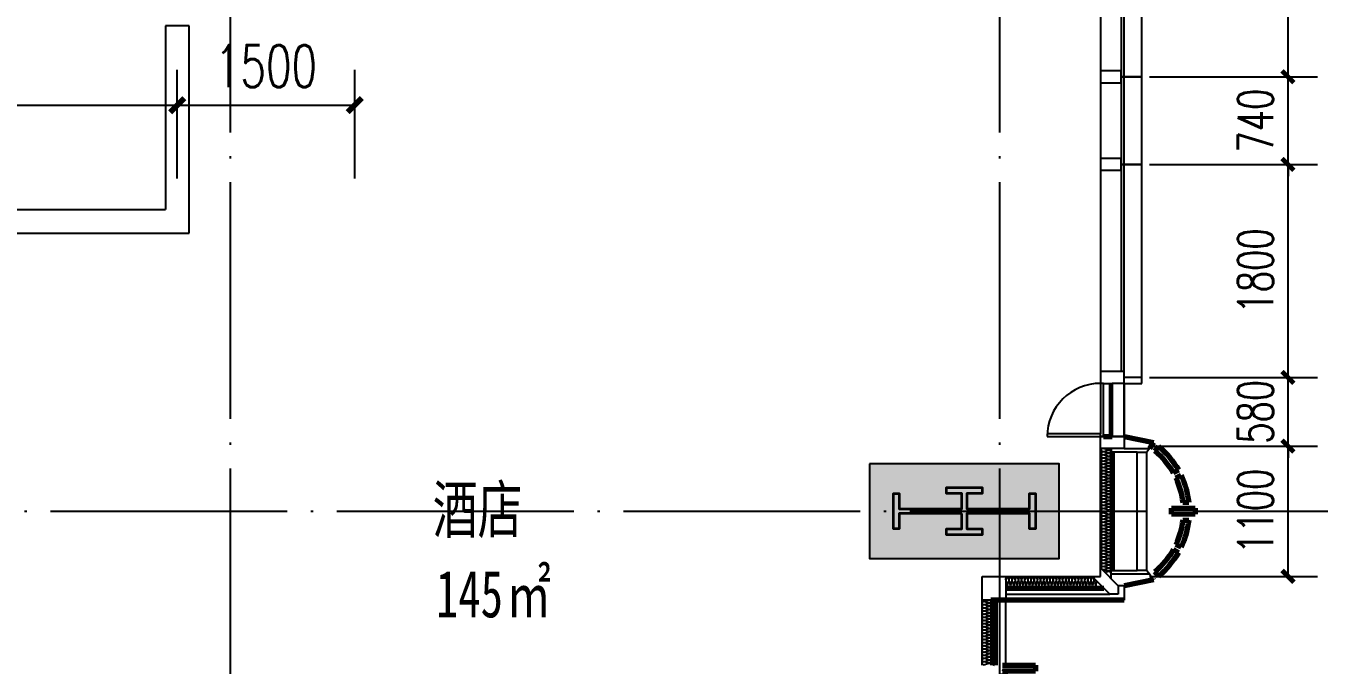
# Model space of a CAD drawing. Header units: millimetres. Extents: x 11476074 to 24729458, y -1239991 to 2813188.
# Drawn here: x 12596069 to 12606994, y 367813 to 373213 of the extents above; entities that cross this region are included whole.
import ezdxf

# ---------------------------------------------------------------- set-up
doc = ezdxf.new("R2010")
doc.units = ezdxf.units.MM
doc.header["$LTSCALE"] = 1000
doc.linetypes.add('DOTE', pattern=[2.42, 2, -0.2, 0.02, -0.2])
for name, color, linetype in [('A-ANNO-DIMS', 3, 'Continuous'), ('A-ANNO-TEXT', 7, 'Continuous'), ('A-AXIS', 18, 'DOTE'), ('A-DETL-0001', 1, 'Continuous'), ('A-GLAZ', 4, 'Continuous'), ('A-WALL', 5, 'Continuous'), ('G-RCZ-CONLine', 5, 'Continuous'), ('PUB_DIM', 3, 'Continuous'), ('PUB_HATCH', 8, 'Continuous'), ('排水沟', 133, 'Continuous')]:
    doc.layers.add(name, color=color, linetype=linetype)
for name, color, linetype, lineweight in [('A-GENM', 2, 'Continuous', 70), ('A-GENM-PROJ', 2, 'Continuous', 25), ('A-GLAZ-PROJ', 2, 'Continuous', 25), ('钢柱', 51, 'Continuous', 35)]:
    doc.layers.add(name, color=color, linetype=linetype, lineweight=lineweight)
doc.styles.add('_TCH_DIM_T3', font='SIMPLEX', dxfattribs={"width": 0.705882, "bigfont": 'GBCBIG'})
doc.styles.add('TITXV', font='', dxfattribs={"width": 0.7})
doc.styles.get('TITXV').set_extended_font_data('SimSun')
doc.dimstyles.new('_TCH_ARCH&&100', dxfattribs={"dimtxt": 297.5, "dimasz": 100, "dimexe": 250, "dimexo": 300, "dimgap": 126.25, "dimtad": 1, "dimdec": 0, "dimzin": 0, "dimdsep": 46, "dimtxsty": '_TCH_DIM_T3', "dimblk": 'ARCHTICK', "dimcen": 0.09, "dimclrt": 7, "dimazin": 2, "dimtfac": 1, "dimtdec": 0, "dimtix": 1, "dimtmove": 2, "dimatfit": 3, "dimfxl": 0, "dimtolj": 1, "dimtzin": 0, "dimarcsym": 0})
doc.dimstyles.new('_TCH_ARCH&&120', dxfattribs={"dimtxt": 357, "dimasz": 120, "dimexe": 300, "dimexo": 360, "dimgap": 151.5, "dimtad": 1, "dimdec": 0, "dimzin": 0, "dimdsep": 46, "dimtxsty": '_TCH_DIM_T3', "dimblk": 'ARCHTICK', "dimcen": 0.09, "dimclrt": 7, "dimazin": 2, "dimtfac": 1, "dimtdec": 0, "dimtix": 1, "dimtmove": 2, "dimatfit": 3, "dimfxl": 0, "dimtolj": 1, "dimtzin": 0, "dimarcsym": 0})

# ---------------------------------------------------------------- blocks, each defined once
blk = doc.blocks.new('_ArchTick')
at = {"color": 0, "linetype": 'ByBlock', "const_width": 0.4}
blk.add_lwpolyline([(-0.5, -0.5), (0.5, 0.5)], dxfattribs=at)
blk = doc.blocks.new('*D5828')
at = {"layer": 'A-ANNO-DIMS', "color": 0, "lineweight": -2, "transparency": 16777216}
for p, q in [((12605840, 672069), (12607261, 672069)), ((12607011, 670969), (12607011, 672069)), ((12605840, 670969), (12607261, 670969))]:
    blk.add_line(p, q, dxfattribs=at)
at = {"layer": 'Defpoints', "color": 0, "transparency": 16777216}
for p in [(12605540, 672069), (12607011, 672069), (12605540, 670969)]:
    blk.add_point(p, dxfattribs=at)
at = {"layer": 'A-ANNO-DIMS', "color": 0, "lineweight": -2, "transparency": 16777216, "xscale": 100, "yscale": 100, "zscale": 100}
for p, rotation in [((12607011, 672069), 90), ((12607011, 670969), 270)]:
    blk.add_blockref('_ArchTick', p, dxfattribs=dict(at, rotation=rotation))
at = {"layer": 'A-ANNO-DIMS', "color": 7, "transparency": 16777216, "insert": (12606736, 671519), "char_height": 297.5, "attachment_point": 5, "rotation": 90, "style": '_TCH_DIM_T3'}
blk.add_mtext('\\A1;1100', dxfattribs=at)
blk = doc.blocks.new('*D5829')
at = {"layer": 'A-ANNO-DIMS', "color": 0, "lineweight": -2, "transparency": 16777216}
for p, q in [((12607011, 672649), (12607011, 672749)), ((12605840, 672649), (12607261, 672649)), ((12607011, 672069), (12607011, 672649)), ((12605840, 672069), (12607261, 672069)), ((12607011, 672069), (12607011, 671969))]:
    blk.add_line(p, q, dxfattribs=at)
at = {"layer": 'Defpoints', "color": 0, "transparency": 16777216}
for p in [(12605540, 672649), (12607011, 672649), (12605540, 672069)]:
    blk.add_point(p, dxfattribs=at)
at = {"layer": 'A-ANNO-DIMS', "color": 0, "lineweight": -2, "transparency": 16777216, "xscale": 100, "yscale": 100, "zscale": 100}
for p, rotation in [((12607011, 672649), 270), ((12607011, 672069), 90)]:
    blk.add_blockref('_ArchTick', p, dxfattribs=dict(at, rotation=rotation))
at = {"layer": 'A-ANNO-DIMS', "color": 7, "transparency": 16777216, "insert": (12606736, 672359), "char_height": 297.5, "attachment_point": 5, "rotation": 90, "style": '_TCH_DIM_T3'}
blk.add_mtext('\\A1;580', dxfattribs=at)
blk = doc.blocks.new('*D5830')
at = {"layer": 'A-ANNO-DIMS', "color": 0, "lineweight": -2, "transparency": 16777216}
for p, q in [((12605840, 674449), (12607261, 674449)), ((12607011, 672649), (12607011, 674449)), ((12605840, 672649), (12607261, 672649))]:
    blk.add_line(p, q, dxfattribs=at)
at = {"layer": 'Defpoints', "color": 0, "transparency": 16777216}
for p in [(12605540, 674449), (12607011, 674449), (12605540, 672649)]:
    blk.add_point(p, dxfattribs=at)
at = {"layer": 'A-ANNO-DIMS', "color": 0, "lineweight": -2, "transparency": 16777216, "xscale": 100, "yscale": 100, "zscale": 100}
for p, rotation in [((12607011, 674449), 90), ((12607011, 672649), 270)]:
    blk.add_blockref('_ArchTick', p, dxfattribs=dict(at, rotation=rotation))
at = {"layer": 'A-ANNO-DIMS', "color": 7, "transparency": 16777216, "insert": (12606736, 673549), "char_height": 297.5, "attachment_point": 5, "rotation": 90, "style": '_TCH_DIM_T3'}
blk.add_mtext('\\A1;1800', dxfattribs=at)
blk = doc.blocks.new('*D5831')
at = {"layer": 'A-ANNO-DIMS', "color": 0, "lineweight": -2, "transparency": 16777216}
for p, q in [((12607011, 675189), (12607011, 675289)), ((12605840, 675189), (12607261, 675189)), ((12607011, 674449), (12607011, 675189)), ((12605840, 674449), (12607261, 674449)), ((12607011, 674449), (12607011, 674349))]:
    blk.add_line(p, q, dxfattribs=at)
at = {"layer": 'Defpoints', "color": 0, "transparency": 16777216}
for p in [(12605540, 675189), (12607011, 675189), (12605540, 674449)]:
    blk.add_point(p, dxfattribs=at)
at = {"layer": 'A-ANNO-DIMS', "color": 0, "lineweight": -2, "transparency": 16777216, "xscale": 100, "yscale": 100, "zscale": 100}
for p, rotation in [((12607011, 675189), 270), ((12607011, 674449), 90)]:
    blk.add_blockref('_ArchTick', p, dxfattribs=dict(at, rotation=rotation))
at = {"layer": 'A-ANNO-DIMS', "color": 7, "transparency": 16777216, "insert": (12606736, 674819), "char_height": 297.5, "attachment_point": 5, "rotation": 90, "style": '_TCH_DIM_T3'}
blk.add_mtext('\\A1;740', dxfattribs=at)
blk = doc.blocks.new('*D5832')
at = {"layer": 'A-ANNO-DIMS', "color": 0, "lineweight": -2, "transparency": 16777216}
for p, q in [((12605840, 676989), (12607261, 676989)), ((12607011, 675189), (12607011, 676989)), ((12605840, 675189), (12607261, 675189))]:
    blk.add_line(p, q, dxfattribs=at)
at = {"layer": 'Defpoints', "color": 0, "transparency": 16777216}
for p in [(12605540, 676989), (12607011, 676989), (12605540, 675189)]:
    blk.add_point(p, dxfattribs=at)
at = {"layer": 'A-ANNO-DIMS', "color": 0, "lineweight": -2, "transparency": 16777216, "xscale": 100, "yscale": 100, "zscale": 100}
for p, rotation in [((12607011, 676989), 90), ((12607011, 675189), 270)]:
    blk.add_blockref('_ArchTick', p, dxfattribs=dict(at, rotation=rotation))
at = {"layer": 'A-ANNO-DIMS', "color": 7, "transparency": 16777216, "insert": (12606736, 676089), "char_height": 297.5, "attachment_point": 5, "rotation": 90, "style": '_TCH_DIM_T3'}
blk.add_mtext('\\A1;1800', dxfattribs=at)
blk = doc.blocks.new('FO-Vision _ Louver_updated - 150 Spacing -HOTEL 1000 SPAN-4956676-850_L52 HOTEL')
at = {"layer": 'A-GENM-PROJ'}
blk.add_line((675, 0), (1125, 0), dxfattribs=at)
at = {"layer": 'A-GLAZ'}
for p, q in [((675, 150), (625, 150)), ((625, 150), (625, 0)), ((675, 0), (675, 150)), ((625, 0), (-1175, 0)), ((-1175, 0), (-1175, -25)), ((-1125, -25), (-1175, -25)), ((-1175, -25), (575, -25)), ((1125, -105), (675, -105)), ((675, -125), (1125, -125))]:
    blk.add_line(p, q, dxfattribs=at)
at = {"layer": 'A-GLAZ-PROJ'}
for p, q in [((-1175, 0), (-1175, 150)), ((625, 150), (-1175, 150)), ((-1125, -200), (575, -200))]:
    blk.add_line(p, q, dxfattribs=at)
blk = doc.blocks.new('FO-Vision Panels - 1000 spandrel-4496464-850_L52 HOTEL')
at = {"layer": 'A-GLAZ'}
for p, q in [((-370, 25), (-320, 25)), ((370, 25), (-370, 25)), ((-370, 25), (-370, 0)), ((-370, 0), (370, 0)), ((320, 25), (370, 25)), ((370, 0), (370, 25))]:
    blk.add_line(p, q, dxfattribs=at)
at = {"layer": 'A-GLAZ-PROJ'}
for p, q in [((320, 200), (-320, 200)), ((-370, -150), (-370, 0)), ((370, 0), (370, -150)), ((-370, -150), (370, -150))]:
    blk.add_line(p, q, dxfattribs=at)
blk = doc.blocks.new('FO-Vision _ Louver_updated - 150 Spacing -HOTEL 1000 SPAN-4956731-850_L52 HOTEL')
at = {"layer": 'A-GENM-PROJ'}
blk.add_line((1125, 0), (675, 0), dxfattribs=at)
at = {"layer": 'A-GLAZ'}
for p, q in [((1125, 125), (675, 125)), ((-1175, 25), (-1125, 25)), ((575, 25), (-1175, 25)), ((-1175, 25), (-1175, 0)), ((-1175, 0), (625, 0)), ((625, 0), (625, -150)), ((675, 105), (1125, 105)), ((675, -150), (675, 0)), ((625, -150), (675, -150))]:
    blk.add_line(p, q, dxfattribs=at)
at = {"layer": 'A-GLAZ-PROJ'}
for p, q in [((575, 200), (-1125, 200)), ((-1175, -150), (-1175, 0)), ((-1175, -150), (625, -150))]:
    blk.add_line(p, q, dxfattribs=at)
blk = doc.blocks.new('FO-Exterior Column FULL - FO-Exterior Column FULL-4205894-850_L52 HOTEL')
at = {"layer": 'A-GENM'}
for p, q in [((25, 600), (-25, 600)), ((-25, 600), (-25, 400)), ((25, 400), (25, 600)), ((-324, 414), (-348, 458)), ((-304, 481), (-283, 436)), ((-75, 495), (-75, 545)), ((75, 545), (75, 495)), ((283, 436), (304, 481)), ((348, 458), (324, 414)), ((-25, 400), (25, 400)), ((-580, 249), (-630, 0)), ((-574, 245), (-580, 249)), ((-550, 289), (-511, 258)), ((511, 258), (550, 289)), ((580, 249), (530, 213)), ((630, 0), (580, 249)), ((500, -100), (-500, -100)), ((630, -175), (630, -100))]:
    blk.add_line(p, q, dxfattribs=at)
for radius, start, end in [(711, 119.3446, 140.6106), (711, 96.057, 115.3158), (661, 96.517, 115.3158), (711, 64.6842, 83.943), (661, 64.6842, 83.483), (711, 39.3894, 60.6554), (661, 119.3446, 140.6107), (661, 39.3893, 60.6554)]:
    blk.add_arc((0, -162), radius, start, end, dxfattribs=at)
blk = doc.blocks.new('FO-CORNER LOUVERS - FO-CORNER LOUVERS 1000-5059478-850_L52 HOTEL')
at = {"layer": 'A-GENM'}
for p, q in [((0, 1100), (0, 100)), ((100, 100), (100, 929)), ((-550, 350), (-600, 350)), ((-600, 350), (-600, 73)), ((-550, 73), (-550, 350)), ((-620, 62), (-650, 62)), ((-650, 62), (-650, -100)), ((0, 100), (0, -25)), ((0, 0), (-550, 0)), ((0, -25), (0, 0))]:
    blk.add_line(p, q, dxfattribs=at)
at = {"layer": 'A-GENM-PROJ'}
for p, q in [((-550, 100), (0, 100)), ((0, 25), (-550, 25))]:
    blk.add_line(p, q, dxfattribs=at)
blk = doc.blocks.new('FO-Vision Panels-Corner - Regular 2-V27-850_L52 HOTEL')
at = {"layer": 'A-GLAZ'}
for p, q in [((845, 0), (-845, 0)), ((-845, 0), (-845, -25)), ((845, -25), (845, 0)), ((-810, -25), (-845, -25)), ((-845, -25), (-845, -26)), ((-845, -25), (787, -25)), ((845, -25), (834, -25)), ((834, -25), (845, -25)), ((845, -31), (845, -25)), ((845, -142), (845, -107))]:
    blk.add_line(p, q, dxfattribs=at)
at = {"layer": 'A-GLAZ-PROJ'}
for p, q in [((-845, 0), (-845, 20)), ((-845, 20), (845, 20)), ((845, 20), (845, 0)), ((-760, -200), (683, -200))]:
    blk.add_line(p, q, dxfattribs=at)
blk = doc.blocks.new('GP_POLY FOSHAN_SHELL_rvt-2-200_L05-13_ 16-25')
at = {"layer": 'A-DETL-0001'}
for p, q in [((-14675, 26220), (-14850, 26220)), ((-14850, 26220), (-14850, 26120)), ((-14850, 26120), (-14675, 26120)), ((-14675, 26120), (-14675, 26220)), ((-14675, 25480), (-14850, 25480)), ((-14850, 25480), (-14850, 25380)), ((-14675, 25380), (-14675, 25480)), ((-14850, 25380), (-14675, 25380)), ((-14650, 23680), (-14850, 23680)), ((-14850, 23680), (-14850, 23580)), ((-14650, 23580), (-14650, 23680)), ((-14825, 23580), (-14850, 23580)), ((-14850, 23580), (-14850, 23155)), ((-14825, 23580), (-14750, 23580)), ((-14825, 23130), (-14825, 23580)), ((-14750, 23580), (-14750, 23130)), ((-14650, 23580), (-14750, 23580)), ((-14650, 23130), (-14650, 23580)), ((-14850, 23155), (-15300, 23155)), ((-15300, 23155), (-15300, 23130)), ((-15300, 23130), (-14850, 23130)), ((-14850, 23130), (-14850, 23155)), ((-14850, 23030), (-14850, 23130)), ((-14850, 23130), (-14825, 23130)), ((-14850, 23030), (-14850, 23130)), ((-14650, 23130), (-14850, 23130)), ((-14650, 23130), (-14850, 23130)), ((-14750, 23130), (-14825, 23130)), ((-14750, 23130), (-14650, 23130)), ((-14650, 23130), (-14650, 23030)), ((-14650, 23130), (-14650, 23030)), ((-14850, 22500), (-14850, 23030)), ((-14650, 23030), (-14850, 23030)), ((-14650, 23030), (-14850, 23030)), ((-14760, 23030), (-14760, 22500)), ((-14540, 23000), (-14760, 23000)), ((-14650, 23030), (-14437, 23030)), ((-14540, 22500), (-14540, 23000)), ((-14540, 23000), (-14460, 23000)), ((-14458, 23000), (-14460, 23000)), ((-14460, 23000), (-14460, 22500)), ((-14437, 23030), (-14458, 23000)), ((-14850, 22021), (-14850, 22500)), ((-14760, 22500), (-14760, 22000)), ((-14540, 22000), (-14540, 22500)), ((-14460, 22500), (-14460, 22000)), ((-14850, 21950), (-14850, 22021)), ((-14850, 22021), (-14700, 21871)), ((-14760, 22000), (-14540, 22000)), ((-14760, 21970), (-14760, 22000)), ((-14760, 21931), (-14760, 21970)), ((-14760, 21970), (-14436, 21970)), ((-14460, 22000), (-14540, 22000)), ((-14460, 22000), (-14458, 22000)), ((-14458, 22000), (-14437, 21970)), ((-14436, 21970), (-14405, 21926)), ((-15850, 21950), (-15650, 21950)), ((-15850, 21750), (-15850, 21950)), ((-15650, 21950), (-15650, 21750)), ((-15650, 21950), (-14921, 21950)), ((-14771, 21800), (-14921, 21950)), ((-14921, 21950), (-14850, 21950)), ((-14700, 21871), (-14700, 21800)), ((-14650, 21870), (-14700, 21870)), ((-14408, 21918), (-14650, 21870)), ((-14650, 21870), (-14650, 21750)), ((-15650, 21750), (-15850, 21750)), ((-15850, 21200), (-15850, 21750)), ((-15775, 21750), (-15775, 21200)), ((-14821, 21850), (-15650, 21850)), ((-15650, 21800), (-14771, 21800)), ((-14650, 21750), (-15650, 21750)), ((-14700, 21800), (-14771, 21800))]:
    blk.add_line(p, q, dxfattribs=at)
for centre, radius, start, end in [((-14850, 23130), 450, 90, 179.9851), ((-14409, 21923), 5, 281.2853, 35.3214)]:
    blk.add_arc(centre, radius, start, end, dxfattribs=at)
for points in [[(-14832, 23030), (-14838, 23030), (-14852, 23017), (-14838, 23003), (-14832, 23003)], [(-14832, 23003), (-14838, 23003), (-14852, 22990), (-14838, 22977), (-14832, 22977)], [(-14832, 22977), (-14838, 22977), (-14852, 22963), (-14838, 22950), (-14832, 22950)], [(-14832, 22950), (-14838, 22950), (-14852, 22937), (-14838, 22923), (-14832, 22923)], [(-14778, 23017), (-14797, 23017), (-14813, 23030), (-14832, 23030)], [(-14832, 23003), (-14813, 23003), (-14797, 23017), (-14778, 23017)], [(-14778, 22990), (-14797, 22990), (-14813, 23003), (-14832, 23003)], [(-14832, 22977), (-14813, 22977), (-14797, 22990), (-14778, 22990)], [(-14778, 22963), (-14797, 22963), (-14813, 22977), (-14832, 22977)], [(-14832, 22950), (-14813, 22950), (-14797, 22963), (-14778, 22963)], [(-14778, 22937), (-14797, 22937), (-14813, 22950), (-14832, 22950)], [(-14765, 23030), (-14765, 23024), (-14772, 23017), (-14778, 23017)], [(-14778, 23017), (-14772, 23017), (-14758, 23003), (-14772, 22990), (-14778, 22990)], [(-14778, 22990), (-14772, 22990), (-14758, 22977), (-14772, 22963), (-14778, 22963)], [(-14778, 22963), (-14772, 22963), (-14758, 22950), (-14772, 22937), (-14778, 22937)], [(-14832, 22923), (-14838, 22923), (-14852, 22910), (-14838, 22897), (-14832, 22897)], [(-14832, 22897), (-14838, 22897), (-14852, 22883), (-14838, 22870), (-14832, 22870)], [(-14832, 22870), (-14838, 22870), (-14852, 22857), (-14838, 22843), (-14832, 22843)], [(-14832, 22843), (-14838, 22843), (-14852, 22830), (-14838, 22817), (-14832, 22817)], [(-14832, 22923), (-14813, 22923), (-14797, 22937), (-14778, 22937)], [(-14778, 22910), (-14797, 22910), (-14813, 22923), (-14832, 22923)], [(-14832, 22897), (-14813, 22897), (-14797, 22910), (-14778, 22910)], [(-14778, 22883), (-14797, 22883), (-14813, 22897), (-14832, 22897)], [(-14832, 22870), (-14813, 22870), (-14797, 22883), (-14778, 22883)], [(-14778, 22857), (-14797, 22857), (-14813, 22870), (-14832, 22870)], [(-14832, 22843), (-14813, 22843), (-14797, 22857), (-14778, 22857)], [(-14778, 22830), (-14797, 22830), (-14813, 22843), (-14832, 22843)], [(-14778, 22937), (-14772, 22937), (-14758, 22923), (-14772, 22910), (-14778, 22910)], [(-14778, 22910), (-14772, 22910), (-14758, 22897), (-14772, 22883), (-14778, 22883)], [(-14778, 22883), (-14772, 22883), (-14758, 22870), (-14772, 22857), (-14778, 22857)], [(-14778, 22857), (-14772, 22857), (-14758, 22843), (-14772, 22830), (-14778, 22830)], [(-14832, 22817), (-14838, 22817), (-14852, 22803), (-14838, 22790), (-14832, 22790)], [(-14832, 22790), (-14838, 22790), (-14852, 22777), (-14838, 22763), (-14832, 22763)], [(-14832, 22763), (-14838, 22763), (-14852, 22750), (-14838, 22737), (-14832, 22737)], [(-14832, 22737), (-14838, 22737), (-14852, 22723), (-14838, 22710), (-14832, 22710)], [(-14832, 22817), (-14813, 22817), (-14797, 22830), (-14778, 22830)], [(-14778, 22803), (-14797, 22803), (-14813, 22817), (-14832, 22817)], [(-14832, 22790), (-14813, 22790), (-14797, 22803), (-14778, 22803)], [(-14778, 22777), (-14797, 22777), (-14813, 22790), (-14832, 22790)], [(-14832, 22763), (-14813, 22763), (-14797, 22777), (-14778, 22777)], [(-14778, 22750), (-14797, 22750), (-14813, 22763), (-14832, 22763)], [(-14832, 22737), (-14813, 22737), (-14797, 22750), (-14778, 22750)], [(-14778, 22723), (-14797, 22723), (-14813, 22737), (-14832, 22737)], [(-14778, 22830), (-14772, 22830), (-14758, 22817), (-14772, 22803), (-14778, 22803)], [(-14778, 22803), (-14772, 22803), (-14758, 22790), (-14772, 22777), (-14778, 22777)], [(-14778, 22777), (-14772, 22777), (-14758, 22763), (-14772, 22750), (-14778, 22750)], [(-14778, 22750), (-14772, 22750), (-14758, 22737), (-14772, 22723), (-14778, 22723)], [(-14832, 22710), (-14838, 22710), (-14852, 22697), (-14838, 22683), (-14832, 22683)], [(-14832, 22683), (-14838, 22683), (-14852, 22670), (-14838, 22657), (-14832, 22657)], [(-14832, 22657), (-14838, 22657), (-14852, 22643), (-14838, 22630), (-14832, 22630)], [(-14832, 22630), (-14838, 22630), (-14852, 22617), (-14838, 22603), (-14832, 22603)], [(-14832, 22710), (-14813, 22710), (-14797, 22723), (-14778, 22723)], [(-14778, 22697), (-14797, 22697), (-14813, 22710), (-14832, 22710)], [(-14832, 22683), (-14813, 22683), (-14797, 22697), (-14778, 22697)], [(-14778, 22670), (-14797, 22670), (-14813, 22683), (-14832, 22683)], [(-14832, 22657), (-14813, 22657), (-14797, 22670), (-14778, 22670)], [(-14778, 22643), (-14797, 22643), (-14813, 22657), (-14832, 22657)], [(-14832, 22630), (-14813, 22630), (-14797, 22643), (-14778, 22643)], [(-14778, 22617), (-14797, 22617), (-14813, 22630), (-14832, 22630)], [(-14832, 22603), (-14813, 22603), (-14797, 22617), (-14778, 22617)], [(-14778, 22723), (-14772, 22723), (-14758, 22710), (-14772, 22697), (-14778, 22697)], [(-14778, 22697), (-14772, 22697), (-14758, 22683), (-14772, 22670), (-14778, 22670)], [(-14778, 22670), (-14772, 22670), (-14758, 22657), (-14772, 22643), (-14778, 22643)], [(-14778, 22643), (-14772, 22643), (-14758, 22630), (-14772, 22617), (-14778, 22617)], [(-14778, 22617), (-14772, 22617), (-14758, 22603), (-14772, 22590), (-14778, 22590)], [(-14832, 22603), (-14838, 22603), (-14852, 22590), (-14838, 22577), (-14832, 22577)], [(-14832, 22577), (-14838, 22577), (-14852, 22563), (-14838, 22550), (-14832, 22550)], [(-14832, 22550), (-14838, 22550), (-14852, 22537), (-14838, 22523), (-14832, 22523)], [(-14832, 22523), (-14838, 22523), (-14845, 22516), (-14845, 22510)], [(-14778, 22590), (-14797, 22590), (-14813, 22603), (-14832, 22603)], [(-14832, 22577), (-14813, 22577), (-14797, 22590), (-14778, 22590)], [(-14778, 22563), (-14797, 22563), (-14813, 22577), (-14832, 22577)], [(-14832, 22550), (-14813, 22550), (-14797, 22563), (-14778, 22563)], [(-14778, 22537), (-14797, 22537), (-14813, 22550), (-14832, 22550)], [(-14832, 22523), (-14813, 22523), (-14797, 22537), (-14778, 22537)], [(-14778, 22510), (-14797, 22510), (-14813, 22523), (-14832, 22523)], [(-14778, 22590), (-14772, 22590), (-14758, 22577), (-14772, 22563), (-14778, 22563)], [(-14778, 22563), (-14772, 22563), (-14758, 22550), (-14772, 22537), (-14778, 22537)], [(-14778, 22537), (-14772, 22537), (-14758, 22523), (-14772, 22510), (-14778, 22510)], [(-14845, 22500), (-14845, 22494), (-14838, 22487), (-14832, 22487)], [(-14832, 22487), (-14838, 22487), (-14852, 22473), (-14838, 22460), (-14832, 22460)], [(-14832, 22460), (-14838, 22460), (-14852, 22447), (-14838, 22433), (-14832, 22433)], [(-14832, 22433), (-14838, 22433), (-14852, 22420), (-14838, 22407), (-14832, 22407)], [(-14832, 22407), (-14838, 22407), (-14852, 22393), (-14838, 22380), (-14832, 22380)], [(-14832, 22487), (-14813, 22487), (-14797, 22500), (-14778, 22500)], [(-14778, 22473), (-14797, 22473), (-14813, 22487), (-14832, 22487)], [(-14832, 22460), (-14813, 22460), (-14797, 22473), (-14778, 22473)], [(-14778, 22447), (-14797, 22447), (-14813, 22460), (-14832, 22460)], [(-14832, 22433), (-14813, 22433), (-14797, 22447), (-14778, 22447)], [(-14778, 22420), (-14797, 22420), (-14813, 22433), (-14832, 22433)], [(-14832, 22407), (-14813, 22407), (-14797, 22420), (-14778, 22420)], [(-14778, 22393), (-14797, 22393), (-14813, 22407), (-14832, 22407)], [(-14778, 22500), (-14772, 22500), (-14758, 22487), (-14772, 22473), (-14778, 22473)], [(-14778, 22473), (-14772, 22473), (-14758, 22460), (-14772, 22447), (-14778, 22447)], [(-14778, 22447), (-14772, 22447), (-14758, 22433), (-14772, 22420), (-14778, 22420)], [(-14778, 22420), (-14772, 22420), (-14758, 22407), (-14772, 22393), (-14778, 22393)], [(-14832, 22380), (-14838, 22380), (-14852, 22367), (-14838, 22353), (-14832, 22353)], [(-14832, 22353), (-14838, 22353), (-14852, 22340), (-14838, 22327), (-14832, 22327)], [(-14832, 22327), (-14838, 22327), (-14852, 22313), (-14838, 22300), (-14832, 22300)], [(-14832, 22300), (-14838, 22300), (-14852, 22287), (-14838, 22273), (-14832, 22273)], [(-14832, 22380), (-14813, 22380), (-14797, 22393), (-14778, 22393)], [(-14778, 22367), (-14797, 22367), (-14813, 22380), (-14832, 22380)], [(-14832, 22353), (-14813, 22353), (-14797, 22367), (-14778, 22367)], [(-14778, 22340), (-14797, 22340), (-14813, 22353), (-14832, 22353)], [(-14832, 22327), (-14813, 22327), (-14797, 22340), (-14778, 22340)], [(-14778, 22313), (-14797, 22313), (-14813, 22327), (-14832, 22327)], [(-14832, 22300), (-14813, 22300), (-14797, 22313), (-14778, 22313)], [(-14778, 22287), (-14797, 22287), (-14813, 22300), (-14832, 22300)], [(-14778, 22393), (-14772, 22393), (-14758, 22380), (-14772, 22367), (-14778, 22367)], [(-14778, 22367), (-14772, 22367), (-14758, 22353), (-14772, 22340), (-14778, 22340)], [(-14778, 22340), (-14772, 22340), (-14758, 22327), (-14772, 22313), (-14778, 22313)], [(-14778, 22313), (-14772, 22313), (-14758, 22300), (-14772, 22287), (-14778, 22287)], [(-14832, 22273), (-14838, 22273), (-14852, 22260), (-14838, 22247), (-14832, 22247)], [(-14832, 22247), (-14838, 22247), (-14852, 22233), (-14838, 22220), (-14832, 22220)], [(-14832, 22220), (-14838, 22220), (-14852, 22207), (-14838, 22193), (-14832, 22193)], [(-14832, 22193), (-14838, 22193), (-14852, 22180), (-14838, 22167), (-14832, 22167)], [(-14832, 22273), (-14813, 22273), (-14797, 22287), (-14778, 22287)], [(-14778, 22260), (-14797, 22260), (-14813, 22273), (-14832, 22273)], [(-14832, 22247), (-14813, 22247), (-14797, 22260), (-14778, 22260)], [(-14778, 22233), (-14797, 22233), (-14813, 22247), (-14832, 22247)], [(-14832, 22220), (-14813, 22220), (-14797, 22233), (-14778, 22233)], [(-14778, 22207), (-14797, 22207), (-14813, 22220), (-14832, 22220)], [(-14832, 22193), (-14813, 22193), (-14797, 22207), (-14778, 22207)], [(-14778, 22180), (-14797, 22180), (-14813, 22193), (-14832, 22193)], [(-14832, 22167), (-14813, 22167), (-14797, 22180), (-14778, 22180)], [(-14778, 22287), (-14772, 22287), (-14758, 22273), (-14772, 22260), (-14778, 22260)], [(-14778, 22260), (-14772, 22260), (-14758, 22247), (-14772, 22233), (-14778, 22233)], [(-14778, 22233), (-14772, 22233), (-14758, 22220), (-14772, 22207), (-14778, 22207)], [(-14778, 22207), (-14772, 22207), (-14758, 22193), (-14772, 22180), (-14778, 22180)], [(-14778, 22180), (-14772, 22180), (-14758, 22167), (-14772, 22153), (-14778, 22153)], [(-14832, 22167), (-14838, 22167), (-14852, 22153), (-14838, 22140), (-14832, 22140)], [(-14832, 22140), (-14838, 22140), (-14852, 22127), (-14838, 22113), (-14832, 22113)], [(-14832, 22113), (-14838, 22113), (-14852, 22100), (-14838, 22087), (-14832, 22087)], [(-14832, 22087), (-14838, 22087), (-14852, 22073), (-14838, 22060), (-14832, 22060)], [(-14778, 22153), (-14797, 22153), (-14813, 22167), (-14832, 22167)], [(-14832, 22140), (-14813, 22140), (-14797, 22153), (-14778, 22153)], [(-14778, 22127), (-14797, 22127), (-14813, 22140), (-14832, 22140)], [(-14832, 22113), (-14813, 22113), (-14797, 22127), (-14778, 22127)], [(-14778, 22100), (-14797, 22100), (-14813, 22113), (-14832, 22113)], [(-14832, 22087), (-14813, 22087), (-14797, 22100), (-14778, 22100)], [(-14778, 22073), (-14797, 22073), (-14813, 22087), (-14832, 22087)], [(-14832, 22060), (-14813, 22060), (-14797, 22073), (-14778, 22073)], [(-14778, 22153), (-14772, 22153), (-14758, 22140), (-14772, 22127), (-14778, 22127)], [(-14778, 22127), (-14772, 22127), (-14758, 22113), (-14772, 22100), (-14778, 22100)], [(-14778, 22100), (-14772, 22100), (-14758, 22087), (-14772, 22073), (-14778, 22073)], [(-14778, 22073), (-14772, 22073), (-14758, 22060), (-14772, 22047), (-14778, 22047)], [(-14832, 22060), (-14838, 22060), (-14852, 22047), (-14838, 22033), (-14832, 22033)], [(-14840, 22010), (-14837, 22008), (-14834, 22007), (-14832, 22007)], [(-14832, 22007), (-14833, 22007), (-14834, 22006), (-14835, 22006)], [(-14778, 22047), (-14797, 22047), (-14813, 22060), (-14832, 22060)], [(-14832, 22033), (-14813, 22033), (-14797, 22047), (-14778, 22047)], [(-14778, 22020), (-14797, 22020), (-14813, 22033), (-14832, 22033)], [(-14832, 22007), (-14813, 22007), (-14797, 22020), (-14778, 22020)], [(-14778, 21993), (-14797, 21993), (-14813, 22007), (-14832, 22007)], [(-14813, 21984), (-14801, 21988), (-14790, 21993), (-14778, 21993)], [(-14778, 22047), (-14772, 22047), (-14758, 22033), (-14772, 22020), (-14778, 22020)], [(-14778, 22020), (-14772, 22020), (-14758, 22007), (-14772, 21993), (-14778, 21993)], [(-14778, 21993), (-14772, 21993), (-14765, 21986), (-14765, 21980)], [(-15650, 21927), (-15650, 21933), (-15637, 21947), (-15623, 21933), (-15623, 21927)], [(-15637, 21873), (-15637, 21892), (-15650, 21908), (-15650, 21927)], [(-15650, 21860), (-15644, 21860), (-15637, 21867), (-15637, 21873)], [(-15623, 21927), (-15623, 21908), (-15637, 21892), (-15637, 21873)], [(-15637, 21873), (-15637, 21867), (-15623, 21853), (-15610, 21867), (-15610, 21873)], [(-15623, 21927), (-15623, 21933), (-15610, 21947), (-15597, 21933), (-15597, 21927)], [(-15610, 21873), (-15610, 21892), (-15623, 21908), (-15623, 21927)], [(-15597, 21927), (-15597, 21908), (-15610, 21892), (-15610, 21873)], [(-15610, 21873), (-15610, 21867), (-15597, 21853), (-15583, 21867), (-15583, 21873)], [(-15597, 21927), (-15597, 21933), (-15583, 21947), (-15570, 21933), (-15570, 21927)], [(-15583, 21873), (-15583, 21892), (-15597, 21908), (-15597, 21927)], [(-15570, 21927), (-15570, 21908), (-15583, 21892), (-15583, 21873)], [(-15583, 21873), (-15583, 21867), (-15570, 21853), (-15557, 21867), (-15557, 21873)], [(-15570, 21927), (-15570, 21933), (-15557, 21947), (-15543, 21933), (-15543, 21927)], [(-15557, 21873), (-15557, 21892), (-15570, 21908), (-15570, 21927)], [(-15543, 21927), (-15543, 21908), (-15557, 21892), (-15557, 21873)], [(-15557, 21873), (-15557, 21867), (-15543, 21853), (-15530, 21867), (-15530, 21873)], [(-15543, 21927), (-15543, 21933), (-15530, 21947), (-15517, 21933), (-15517, 21927)], [(-15530, 21873), (-15530, 21892), (-15543, 21908), (-15543, 21927)], [(-15517, 21927), (-15517, 21908), (-15530, 21892), (-15530, 21873)], [(-15530, 21873), (-15530, 21867), (-15517, 21853), (-15503, 21867), (-15503, 21873)], [(-15517, 21927), (-15517, 21933), (-15503, 21947), (-15490, 21933), (-15490, 21927)], [(-15503, 21873), (-15503, 21892), (-15517, 21908), (-15517, 21927)], [(-15490, 21927), (-15490, 21908), (-15503, 21892), (-15503, 21873)], [(-15503, 21873), (-15503, 21867), (-15490, 21853), (-15477, 21867), (-15477, 21873)], [(-15490, 21927), (-15490, 21933), (-15477, 21947), (-15463, 21933), (-15463, 21927)], [(-15477, 21873), (-15477, 21892), (-15490, 21908), (-15490, 21927)], [(-15463, 21927), (-15463, 21908), (-15477, 21892), (-15477, 21873)], [(-15477, 21873), (-15477, 21867), (-15463, 21853), (-15450, 21867), (-15450, 21873)], [(-15463, 21927), (-15463, 21933), (-15450, 21947), (-15437, 21933), (-15437, 21927)], [(-15450, 21873), (-15450, 21892), (-15463, 21908), (-15463, 21927)], [(-15437, 21927), (-15437, 21908), (-15450, 21892), (-15450, 21873)], [(-15450, 21873), (-15450, 21867), (-15437, 21853), (-15423, 21867), (-15423, 21873)], [(-15437, 21927), (-15437, 21933), (-15423, 21947), (-15410, 21933), (-15410, 21927)], [(-15423, 21873), (-15423, 21892), (-15437, 21908), (-15437, 21927)], [(-15410, 21927), (-15410, 21908), (-15423, 21892), (-15423, 21873)], [(-15423, 21873), (-15423, 21867), (-15410, 21853), (-15397, 21867), (-15397, 21873)], [(-15410, 21927), (-15410, 21933), (-15397, 21947), (-15383, 21933), (-15383, 21927)], [(-15397, 21873), (-15397, 21892), (-15410, 21908), (-15410, 21927)], [(-15383, 21927), (-15383, 21908), (-15397, 21892), (-15397, 21873)], [(-15397, 21873), (-15397, 21867), (-15383, 21853), (-15370, 21867), (-15370, 21873)], [(-15383, 21927), (-15383, 21933), (-15370, 21947), (-15357, 21933), (-15357, 21927)], [(-15370, 21873), (-15370, 21892), (-15383, 21908), (-15383, 21927)], [(-15357, 21927), (-15357, 21908), (-15370, 21892), (-15370, 21873)], [(-15370, 21873), (-15370, 21867), (-15357, 21853), (-15343, 21867), (-15343, 21873)], [(-15357, 21927), (-15357, 21933), (-15343, 21947), (-15330, 21933), (-15330, 21927)], [(-15343, 21873), (-15343, 21892), (-15357, 21908), (-15357, 21927)], [(-15330, 21927), (-15330, 21908), (-15343, 21892), (-15343, 21873)], [(-15343, 21873), (-15343, 21867), (-15330, 21853), (-15317, 21867), (-15317, 21873)], [(-15330, 21927), (-15330, 21933), (-15317, 21947), (-15303, 21933), (-15303, 21927)], [(-15317, 21873), (-15317, 21892), (-15330, 21908), (-15330, 21927)], [(-15303, 21927), (-15303, 21908), (-15317, 21892), (-15317, 21873)], [(-15317, 21873), (-15317, 21867), (-15303, 21853), (-15290, 21867), (-15290, 21873)], [(-15303, 21927), (-15303, 21933), (-15290, 21947), (-15277, 21933), (-15277, 21927)], [(-15290, 21873), (-15290, 21892), (-15303, 21908), (-15303, 21927)], [(-15277, 21927), (-15277, 21908), (-15290, 21892), (-15290, 21873)], [(-15290, 21873), (-15290, 21867), (-15277, 21853), (-15263, 21867), (-15263, 21873)], [(-15277, 21927), (-15277, 21933), (-15263, 21947), (-15250, 21933), (-15250, 21927)], [(-15263, 21873), (-15263, 21892), (-15277, 21908), (-15277, 21927)], [(-15250, 21927), (-15250, 21908), (-15263, 21892), (-15263, 21873)], [(-15263, 21873), (-15263, 21867), (-15250, 21853), (-15237, 21867), (-15237, 21873)], [(-15250, 21927), (-15250, 21933), (-15237, 21947), (-15223, 21933), (-15223, 21927)], [(-15237, 21873), (-15237, 21892), (-15250, 21908), (-15250, 21927)], [(-15223, 21927), (-15223, 21908), (-15237, 21892), (-15237, 21873)], [(-15237, 21873), (-15237, 21867), (-15223, 21853), (-15210, 21867), (-15210, 21873)], [(-15223, 21927), (-15223, 21933), (-15210, 21947), (-15197, 21933), (-15197, 21927)], [(-15210, 21873), (-15210, 21892), (-15223, 21908), (-15223, 21927)], [(-15197, 21927), (-15197, 21908), (-15210, 21892), (-15210, 21873)], [(-15210, 21873), (-15210, 21867), (-15197, 21853), (-15183, 21867), (-15183, 21873)], [(-15197, 21927), (-15197, 21933), (-15183, 21947), (-15170, 21933), (-15170, 21927)], [(-15183, 21873), (-15183, 21892), (-15197, 21908), (-15197, 21927)], [(-15170, 21927), (-15170, 21908), (-15183, 21892), (-15183, 21873)], [(-15183, 21873), (-15183, 21867), (-15170, 21853), (-15157, 21867), (-15157, 21873)], [(-15170, 21927), (-15170, 21933), (-15157, 21947), (-15143, 21933), (-15143, 21927)], [(-15157, 21873), (-15157, 21892), (-15170, 21908), (-15170, 21927)], [(-15143, 21927), (-15143, 21908), (-15157, 21892), (-15157, 21873)], [(-15157, 21873), (-15157, 21867), (-15143, 21853), (-15130, 21867), (-15130, 21873)], [(-15143, 21927), (-15143, 21933), (-15130, 21947), (-15117, 21933), (-15117, 21927)], [(-15130, 21873), (-15130, 21892), (-15143, 21908), (-15143, 21927)], [(-15117, 21927), (-15117, 21908), (-15130, 21892), (-15130, 21873)], [(-15130, 21873), (-15130, 21867), (-15117, 21853), (-15103, 21867), (-15103, 21873)], [(-15117, 21927), (-15117, 21933), (-15103, 21947), (-15090, 21933), (-15090, 21927)], [(-15103, 21873), (-15103, 21892), (-15117, 21908), (-15117, 21927)], [(-15090, 21927), (-15090, 21908), (-15103, 21892), (-15103, 21873)], [(-15103, 21873), (-15103, 21867), (-15090, 21853), (-15077, 21867), (-15077, 21873)], [(-15090, 21927), (-15090, 21933), (-15077, 21947), (-15063, 21933), (-15063, 21927)], [(-15077, 21873), (-15077, 21892), (-15090, 21908), (-15090, 21927)], [(-15063, 21927), (-15063, 21908), (-15077, 21892), (-15077, 21873)], [(-15077, 21873), (-15077, 21867), (-15063, 21853), (-15050, 21867), (-15050, 21873)], [(-15063, 21927), (-15063, 21933), (-15050, 21947), (-15037, 21933), (-15037, 21927)], [(-15050, 21873), (-15050, 21892), (-15063, 21908), (-15063, 21927)], [(-15037, 21927), (-15037, 21908), (-15050, 21892), (-15050, 21873)], [(-15050, 21873), (-15050, 21867), (-15037, 21853), (-15023, 21867), (-15023, 21873)], [(-15037, 21927), (-15037, 21933), (-15023, 21947), (-15010, 21933), (-15010, 21927)], [(-15023, 21873), (-15023, 21892), (-15037, 21908), (-15037, 21927)], [(-15010, 21927), (-15010, 21908), (-15023, 21892), (-15023, 21873)], [(-15023, 21873), (-15023, 21867), (-15010, 21853), (-14997, 21867), (-14997, 21873)], [(-15010, 21927), (-15010, 21933), (-14997, 21947), (-14983, 21933), (-14983, 21927)], [(-14997, 21873), (-14997, 21892), (-15010, 21908), (-15010, 21927)], [(-14983, 21927), (-14983, 21908), (-14997, 21892), (-14997, 21873)], [(-14997, 21873), (-14997, 21867), (-14983, 21853), (-14970, 21867), (-14970, 21873)], [(-14983, 21927), (-14983, 21933), (-14970, 21947), (-14957, 21933), (-14957, 21927)], [(-14970, 21873), (-14970, 21892), (-14983, 21908), (-14983, 21927)], [(-14957, 21927), (-14957, 21908), (-14970, 21892), (-14970, 21873)], [(-14970, 21873), (-14970, 21867), (-14957, 21853), (-14943, 21867), (-14943, 21873)], [(-14957, 21927), (-14957, 21933), (-14943, 21947), (-14930, 21933), (-14930, 21927)], [(-14943, 21873), (-14943, 21892), (-14957, 21908), (-14957, 21927)], [(-14930, 21927), (-14930, 21908), (-14943, 21892), (-14943, 21873)], [(-14943, 21873), (-14943, 21867), (-14930, 21853), (-14917, 21867), (-14917, 21873)], [(-14930, 21927), (-14930, 21933), (-14917, 21947), (-14903, 21933), (-14903, 21927)], [(-14917, 21873), (-14917, 21892), (-14930, 21908), (-14930, 21927)], [(-14903, 21927), (-14903, 21908), (-14917, 21892), (-14917, 21873)], [(-14917, 21873), (-14917, 21867), (-14903, 21853), (-14890, 21867), (-14890, 21873)], [(-14903, 21927), (-14903, 21928), (-14903, 21930), (-14902, 21931)], [(-14890, 21873), (-14890, 21892), (-14903, 21908), (-14903, 21927)], [(-14880, 21909), (-14884, 21897), (-14890, 21886), (-14890, 21873)], [(-14890, 21873), (-14890, 21867), (-14883, 21860), (-14877, 21860)], [(-15853, 21750), (-15853, 21744), (-15845, 21737), (-15839, 21737)], [(-15839, 21737), (-15821, 21737), (-15804, 21750), (-15786, 21750)], [(-15786, 21750), (-15780, 21750), (-15765, 21737), (-15780, 21723), (-15786, 21723)], [(-15839, 21737), (-15845, 21737), (-15860, 21723), (-15845, 21710), (-15839, 21710)], [(-15839, 21710), (-15845, 21710), (-15860, 21697), (-15845, 21683), (-15839, 21683)], [(-15839, 21683), (-15845, 21683), (-15860, 21670), (-15845, 21657), (-15839, 21657)], [(-15839, 21657), (-15845, 21657), (-15860, 21643), (-15845, 21630), (-15839, 21630)], [(-15786, 21723), (-15804, 21723), (-15821, 21737), (-15839, 21737)], [(-15839, 21710), (-15821, 21710), (-15804, 21723), (-15786, 21723)], [(-15786, 21697), (-15804, 21697), (-15821, 21710), (-15839, 21710)], [(-15839, 21683), (-15821, 21683), (-15804, 21697), (-15786, 21697)], [(-15786, 21670), (-15804, 21670), (-15821, 21683), (-15839, 21683)], [(-15839, 21657), (-15821, 21657), (-15804, 21670), (-15786, 21670)], [(-15786, 21643), (-15804, 21643), (-15821, 21657), (-15839, 21657)], [(-15839, 21630), (-15821, 21630), (-15804, 21643), (-15786, 21643)], [(-15786, 21723), (-15780, 21723), (-15765, 21710), (-15780, 21697), (-15786, 21697)], [(-15786, 21697), (-15780, 21697), (-15765, 21683), (-15780, 21670), (-15786, 21670)], [(-15786, 21670), (-15780, 21670), (-15765, 21657), (-15780, 21643), (-15786, 21643)], [(-15786, 21643), (-15780, 21643), (-15765, 21630), (-15780, 21617), (-15786, 21617)], [(-15839, 21630), (-15845, 21630), (-15860, 21617), (-15845, 21603), (-15839, 21603)], [(-15839, 21603), (-15845, 21603), (-15860, 21590), (-15845, 21577), (-15839, 21577)], [(-15839, 21577), (-15845, 21577), (-15860, 21563), (-15845, 21550), (-15839, 21550)], [(-15839, 21550), (-15845, 21550), (-15860, 21537), (-15845, 21523), (-15839, 21523)], [(-15839, 21523), (-15845, 21523), (-15860, 21510), (-15845, 21497), (-15839, 21497)], [(-15786, 21617), (-15804, 21617), (-15821, 21630), (-15839, 21630)], [(-15839, 21603), (-15821, 21603), (-15804, 21617), (-15786, 21617)], [(-15786, 21590), (-15804, 21590), (-15821, 21603), (-15839, 21603)], [(-15839, 21577), (-15821, 21577), (-15804, 21590), (-15786, 21590)], [(-15786, 21563), (-15804, 21563), (-15821, 21577), (-15839, 21577)], [(-15839, 21550), (-15821, 21550), (-15804, 21563), (-15786, 21563)], [(-15786, 21537), (-15804, 21537), (-15821, 21550), (-15839, 21550)], [(-15839, 21523), (-15821, 21523), (-15804, 21537), (-15786, 21537)], [(-15786, 21510), (-15804, 21510), (-15821, 21523), (-15839, 21523)], [(-15786, 21617), (-15780, 21617), (-15765, 21603), (-15780, 21590), (-15786, 21590)], [(-15786, 21590), (-15780, 21590), (-15765, 21577), (-15780, 21563), (-15786, 21563)], [(-15786, 21563), (-15780, 21563), (-15765, 21550), (-15780, 21537), (-15786, 21537)], [(-15786, 21537), (-15780, 21537), (-15765, 21523), (-15780, 21510), (-15786, 21510)], [(-15839, 21497), (-15845, 21497), (-15860, 21483), (-15845, 21470), (-15839, 21470)], [(-15839, 21470), (-15845, 21470), (-15860, 21457), (-15845, 21443), (-15839, 21443)], [(-15839, 21443), (-15845, 21443), (-15860, 21430), (-15845, 21417), (-15839, 21417)], [(-15839, 21417), (-15845, 21417), (-15860, 21403), (-15845, 21390), (-15839, 21390)], [(-15839, 21497), (-15821, 21497), (-15804, 21510), (-15786, 21510)], [(-15786, 21483), (-15804, 21483), (-15821, 21497), (-15839, 21497)], [(-15839, 21470), (-15821, 21470), (-15804, 21483), (-15786, 21483)], [(-15786, 21457), (-15804, 21457), (-15821, 21470), (-15839, 21470)], [(-15839, 21443), (-15821, 21443), (-15804, 21457), (-15786, 21457)], [(-15786, 21430), (-15804, 21430), (-15821, 21443), (-15839, 21443)], [(-15839, 21417), (-15821, 21417), (-15804, 21430), (-15786, 21430)], [(-15786, 21403), (-15804, 21403), (-15821, 21417), (-15839, 21417)], [(-15786, 21510), (-15780, 21510), (-15765, 21497), (-15780, 21483), (-15786, 21483)], [(-15786, 21483), (-15780, 21483), (-15765, 21470), (-15780, 21457), (-15786, 21457)], [(-15786, 21457), (-15780, 21457), (-15765, 21443), (-15780, 21430), (-15786, 21430)], [(-15786, 21430), (-15780, 21430), (-15765, 21417), (-15780, 21403), (-15786, 21403)], [(-15839, 21390), (-15845, 21390), (-15860, 21377), (-15845, 21363), (-15839, 21363)], [(-15839, 21363), (-15845, 21363), (-15860, 21350), (-15845, 21337), (-15839, 21337)], [(-15839, 21337), (-15845, 21337), (-15860, 21323), (-15845, 21310), (-15839, 21310)], [(-15839, 21310), (-15845, 21310), (-15860, 21297), (-15845, 21283), (-15839, 21283)], [(-15839, 21390), (-15821, 21390), (-15804, 21403), (-15786, 21403)], [(-15786, 21377), (-15804, 21377), (-15821, 21390), (-15839, 21390)], [(-15839, 21363), (-15821, 21363), (-15804, 21377), (-15786, 21377)], [(-15786, 21350), (-15804, 21350), (-15821, 21363), (-15839, 21363)], [(-15839, 21337), (-15821, 21337), (-15804, 21350), (-15786, 21350)], [(-15786, 21323), (-15804, 21323), (-15821, 21337), (-15839, 21337)], [(-15839, 21310), (-15821, 21310), (-15804, 21323), (-15786, 21323)], [(-15786, 21297), (-15804, 21297), (-15821, 21310), (-15839, 21310)], [(-15786, 21403), (-15780, 21403), (-15765, 21390), (-15780, 21377), (-15786, 21377)], [(-15786, 21377), (-15780, 21377), (-15765, 21363), (-15780, 21350), (-15786, 21350)], [(-15786, 21350), (-15780, 21350), (-15765, 21337), (-15780, 21323), (-15786, 21323)], [(-15786, 21323), (-15780, 21323), (-15765, 21310), (-15780, 21297), (-15786, 21297)], [(-15839, 21283), (-15845, 21283), (-15860, 21270), (-15845, 21257), (-15839, 21257)], [(-15839, 21257), (-15845, 21257), (-15860, 21243), (-15845, 21230), (-15839, 21230)], [(-15839, 21230), (-15845, 21230), (-15860, 21217), (-15845, 21203), (-15839, 21203)], [(-15839, 21283), (-15821, 21283), (-15804, 21297), (-15786, 21297)], [(-15786, 21270), (-15804, 21270), (-15821, 21283), (-15839, 21283)], [(-15839, 21257), (-15821, 21257), (-15804, 21270), (-15786, 21270)], [(-15786, 21243), (-15804, 21243), (-15821, 21257), (-15839, 21257)], [(-15839, 21230), (-15821, 21230), (-15804, 21243), (-15786, 21243)], [(-15786, 21217), (-15804, 21217), (-15821, 21230), (-15839, 21230)], [(-15839, 21203), (-15821, 21203), (-15804, 21217), (-15786, 21217)], [(-15786, 21297), (-15780, 21297), (-15765, 21283), (-15780, 21270), (-15786, 21270)], [(-15786, 21270), (-15780, 21270), (-15765, 21257), (-15780, 21243), (-15786, 21243)], [(-15786, 21243), (-15780, 21243), (-15765, 21230), (-15780, 21217), (-15786, 21217)], [(-15786, 21217), (-15780, 21217), (-15773, 21210), (-15773, 21203)]]:
    blk.add_open_spline(points, degree=3, dxfattribs=at)
blk.add_open_spline([(-14832, 22033), (-14838, 22033), (-14848, 22024), (-14844, 22014), (-14842, 22012)], degree=3, knots=[0, 0, 0, 0, 1.414214, 2.017605, 2.017605, 2.017605, 2.017605], dxfattribs=at)
at = {"layer": 'A-GENM-PROJ', "xscale": -1, "rotation": 270}
for name, p in [('FO-Exterior Column FULL - FO-Exterior Column FULL-4205894-850_L52 HOTEL', (-14650, 22500)), ('FO-CORNER LOUVERS - FO-CORNER LOUVERS 1000-5059478-850_L52 HOTEL', (-15750, 21750))]:
    blk.add_blockref(name, p, dxfattribs=at)
at = {"layer": 'A-GLAZ-PROJ'}
for name, p, rotation in [('FO-Vision _ Louver_updated - 150 Spacing -HOTEL 1000 SPAN-4956731-850_L52 HOTEL', (-14650, 27345), 90), ('FO-Vision Panels - 1000 spandrel-4496464-850_L52 HOTEL', (-14650, 25800), 90), ('FO-Vision _ Louver_updated - 150 Spacing -HOTEL 1000 SPAN-4956676-850_L52 HOTEL', (-14650, 24255), 270)]:
    blk.add_blockref(name, p, dxfattribs=dict(at, rotation=rotation))
at = {"layer": 'A-GLAZ-PROJ', "xscale": -1, "rotation": 242.0659086999832}
blk.add_blockref('FO-Vision Panels-Corner - Regular 2-V27-850_L52 HOTEL', (-16046, 20403), dxfattribs=at)
blk = doc.blocks.new('GP_POLY FOSHAN_SHELL_rvt-3-200_L06-13_16-26')
blk.add_blockref('GP_POLY FOSHAN_SHELL_rvt-2-200_L05-13_ 16-25', (0, 0))
blk = doc.blocks.new('A$C74AF65BF')
at = {"layer": 'PUB_HATCH'}
h = blk.add_hatch(color=256, dxfattribs=at)
h.dxf.hatch_style = 1
h.paths.add_polyline_path([(-7000, -4600), (-7000, -5400), (-5400, -5400), (-5400, -4600)])
h.paths.add_polyline_path([(-7000, -11200), (-7000, -12000), (-5400, -12000), (-5400, -11200)])
h.paths.add_polyline_path([(-7000, -17800), (-7000, -18600), (-5400, -18600), (-5400, -17800)])
h.paths.add_polyline_path([(9400, -33850), (9400, -32050), (10550, -32050), (10550, -33850)])
h.paths.add_polyline_path([(9400, -10950), (9400, -9150), (10550, -9150), (10550, -10950)])
h.paths.add_polyline_path([(22350, -33850), (22350, -32050), (23600, -32050), (23600, -33850)])
h.paths.add_polyline_path([(22350, -10950), (22350, -9150), (23600, -9150), (23600, -10950)])
h.paths.add_polyline_path([(-7000, -24400), (-7000, -25200), (-5400, -25200), (-5400, -24400)])
h.paths.add_polyline_path([(-7000, -31000), (-7000, -31800), (-5400, -31800), (-5400, -31000)])
h.paths.add_polyline_path([(-7000, -37600), (-7000, -38400), (-5400, -38400), (-5400, -37600)])
h.paths.add_polyline_path([(38400, -4600), (38400, -5400), (40000, -5400), (40000, -4600)])
h.paths.add_polyline_path([(38400, -11200), (38400, -12000), (40000, -12000), (40000, -11200)])
h.paths.add_polyline_path([(38400, -17800), (38400, -18600), (40000, -18600), (40000, -17800)])
h.paths.add_polyline_path([(38400, -24400), (38400, -25200), (40000, -25200), (40000, -24400)])
h.paths.add_polyline_path([(38400, -31000), (38400, -31800), (40000, -31800), (40000, -31000)])
h.paths.add_polyline_path([(38400, -37600), (38400, -38400), (40000, -38400), (40000, -37600)])
h.paths.add_polyline_path([(33400, -41900), (32600, -41900), (32600, -43500), (33400, -43500)])
h.paths.add_polyline_path([(26800, -41900), (26000, -41900), (26000, -43500), (26800, -43500)])
h.paths.add_polyline_path([(20200, -41900), (19400, -41900), (19400, -43500), (20200, -43500)])
h.paths.add_polyline_path([(13600, -41900), (12800, -41900), (12800, -43500), (13600, -43500)])
h.paths.add_polyline_path([(7000, -41900), (6200, -41900), (6200, -43500), (7000, -43500)])
h.paths.add_polyline_path([(400, -41900), (-400, -41900), (-400, -43500), (400, -43500)])
h.paths.add_polyline_path([(33400, 500), (32600, 500), (32600, -1100), (33400, -1100)])
h.paths.add_polyline_path([(26800, 500), (26000, 500), (26000, -1100), (26800, -1100)])
h.paths.add_polyline_path([(20200, 500), (19400, 500), (19400, -1100), (20200, -1100)])
h.paths.add_polyline_path([(13600, 500), (12800, 500), (12800, -1100), (13600, -1100)])
h.paths.add_polyline_path([(7000, 500), (6200, 500), (6200, -1100), (7000, -1100)])
h.paths.add_polyline_path([(10550, -28150), (9400, -28150), (9400, -29750), (10550, -29750)])
h.paths.add_polyline_path([(400, 500), (-400, 500), (-400, -1100), (400, -1100)])
at = {"layer": 'G-RCZ-CONLine', "color": 3}
blk.add_lwpolyline([(38400, -37600), (38400, -38400), (40000, -38400), (40000, -37600)], close=True, dxfattribs=at)
at = {"layer": '钢柱', "color": 2}
blk.add_lwpolyline([(39180, -38020), (38650, -38020), (38650, -38150), (38600, -38150), (38600, -37850), (38650, -37850), (38650, -37980), (39180, -37980), (39180, -37850), (39050, -37850), (39050, -37800), (39350, -37800), (39350, -37850), (39220, -37850), (39220, -37980), (39750, -37980), (39750, -37850), (39800, -37850), (39800, -38150), (39750, -38150), (39750, -38020), (39220, -38020), (39220, -38150), (39350, -38150), (39350, -38200), (39050, -38200), (39050, -38150), (39180, -38150)], close=True, dxfattribs=at)
blk = doc.blocks.new('qlzw')
at = {"layer": 'A-AXIS'}
for p, q in [((12464366.8, 979989.8, 0), (12464366.8, 1082989.8)), ((12470866.8, 979989.8, 0), (12470866.8, 1082989.8)), ((12416866.8, 1000989.8), (12486866.8, 1000989.8))]:
    blk.add_line(p, q, dxfattribs=at)
blk = doc.blocks.new('*D5032')
at = {"layer": 'Defpoints', "color": 0, "transparency": 16777216}
for p in [(12597347, 372543), (12593597, 371563), (12597347, 371563)]:
    blk.add_point(p, dxfattribs=at)
at = {"layer": 'PUB_DIM', "color": 0, "lineweight": -2, "transparency": 16777216}
for p, q in [((12593597, 371923), (12593597, 372843)), ((12597347, 371923), (12597347, 372843)), ((12593597, 372543), (12597347, 372543))]:
    blk.add_line(p, q, dxfattribs=at)
at = {"layer": 'PUB_DIM', "color": 0, "lineweight": -2, "transparency": 16777216, "xscale": 120, "yscale": 120, "zscale": 120, "rotation": 180}
blk.add_blockref('_ArchTick', (12593597, 372543), dxfattribs=at)
at = {"layer": 'PUB_DIM', "color": 0, "lineweight": -2, "transparency": 16777216, "xscale": 120, "yscale": 120, "zscale": 120}
blk.add_blockref('_ArchTick', (12597347, 372543), dxfattribs=at)
at = {"layer": 'PUB_DIM', "color": 7, "transparency": 16777216, "insert": (12595472, 372873), "char_height": 357, "attachment_point": 5, "style": '_TCH_DIM_T3'}
blk.add_mtext('\\A1;3750', dxfattribs=at)
blk = doc.blocks.new('*D5033')
at = {"layer": 'Defpoints', "color": 0, "transparency": 16777216}
for p in [(12598847, 372543), (12597347, 371563), (12598847, 371563)]:
    blk.add_point(p, dxfattribs=at)
at = {"layer": 'PUB_DIM', "color": 0, "lineweight": -2, "transparency": 16777216}
for p, q in [((12597347, 371923), (12597347, 372843)), ((12598847, 371923), (12598847, 372843)), ((12597347, 372543), (12598847, 372543))]:
    blk.add_line(p, q, dxfattribs=at)
at = {"layer": 'PUB_DIM', "color": 0, "lineweight": -2, "transparency": 16777216, "xscale": 120, "yscale": 120, "zscale": 120, "rotation": 180}
blk.add_blockref('_ArchTick', (12597347, 372543), dxfattribs=at)
at = {"layer": 'PUB_DIM', "color": 0, "lineweight": -2, "transparency": 16777216, "xscale": 120, "yscale": 120, "zscale": 120}
blk.add_blockref('_ArchTick', (12598847, 372543), dxfattribs=at)
at = {"layer": 'PUB_DIM', "color": 7, "transparency": 16777216, "insert": (12598097, 372873), "char_height": 357, "attachment_point": 5, "style": '_TCH_DIM_T3'}
blk.add_mtext('\\A1;1500', dxfattribs=at)
blk = doc.blocks.new('幕墙尺寸')
at = {"layer": 'A-ANNO-DIMS', "color": 1}
for p1, p2, picture, middle in [((12605539.5, 675189), (12605539.5, 676988.9), '*D5832', (12606736, 676089)), ((12605539.5, 674449), (12605539.5, 675189), '*D5831', (12606736, 674819)), ((12605539.5, 672648.9), (12605539.5, 674449), '*D5830', (12606736, 673549)), ((12605539.5, 672068.9), (12605539.5, 672648.9), '*D5829', (12606736, 672358.9)), ((12605539.5, 670969.1), (12605539.5, 672068.9), '*D5828', (12606736, 671519))]:
    dim = blk.add_aligned_dim(p1=p1, p2=p2, distance=-1471.5, dimstyle='_TCH_ARCH&&100', dxfattribs=at)
    dim.commit()
    dim.dimension.update_dxf_attribs({"geometry": picture, "text_midpoint": middle})

msp = doc.modelspace()

# ---------------------------------------------------------------- linework, layer by layer
at = {"layer": 'A-WALL'}
for p, q in [((12597447, 373213.2), (12597247, 373213.2)), ((12597247, 373213.2), (12597247, 371663.2)), ((12597447, 371463.2), (12597447, 373213.2)), ((12590896.8, 371663.2), (12597247, 371663.2)), ((12591096.8, 371463.2), (12597447, 371463.2))]:
    msp.add_line(p, q, dxfattribs=at)

# ---------------------------------------------------------------- block references
msp.add_blockref('GP_POLY FOSHAN_SHELL_rvt-3-200_L06-13_16-26', (12619996.8, 346613.3))
at = {"layer": 'A-ANNO-DIMS'}
msp.add_blockref('幕墙尺寸', (-280, -302405.8), dxfattribs=at)
at = {"layer": 'G-RCZ-CONLine', "ltscale": 10}
msp.add_blockref('A$C74AF65BF', (12564796.8, 407113.2), dxfattribs=at)
at = {"layer": '排水沟'}
msp.add_blockref('qlzw', (133430, -631876.5), dxfattribs=at)

# ---------------------------------------------------------------- texts
at = {"layer": 'A-ANNO-TEXT', "style": 'TITXV', "width": 0.7}
for s, height, p in [('酒店', 396.52, (12599506.2, 368929.9)), ('㎡', 396.5, (12600128.3, 368216.6)), ('145', 396.52, (12599532.8, 368216.6))]:
    msp.add_text(s, height=height, dxfattribs=at).set_placement(p)

# ---------------------------------------------------------------- dimensions: what is measured, and where the dimension line sits
at = {"layer": 'PUB_DIM'}
for p1, p2, picture, middle in [((12593596.8, 371563.2), (12597347, 371563.2), '*D5032', (12595471.9, 372873)), ((12597347, 371563.2), (12598847, 371563.2), '*D5033', (12598097, 372873))]:
    dim = msp.add_aligned_dim(p1=p1, p2=p2, distance=979.8, dimstyle='_TCH_ARCH&&120', dxfattribs=at)
    dim.commit()
    dim.dimension.update_dxf_attribs({"geometry": picture, "text_midpoint": middle})

doc.saveas('drawing.dxf')
